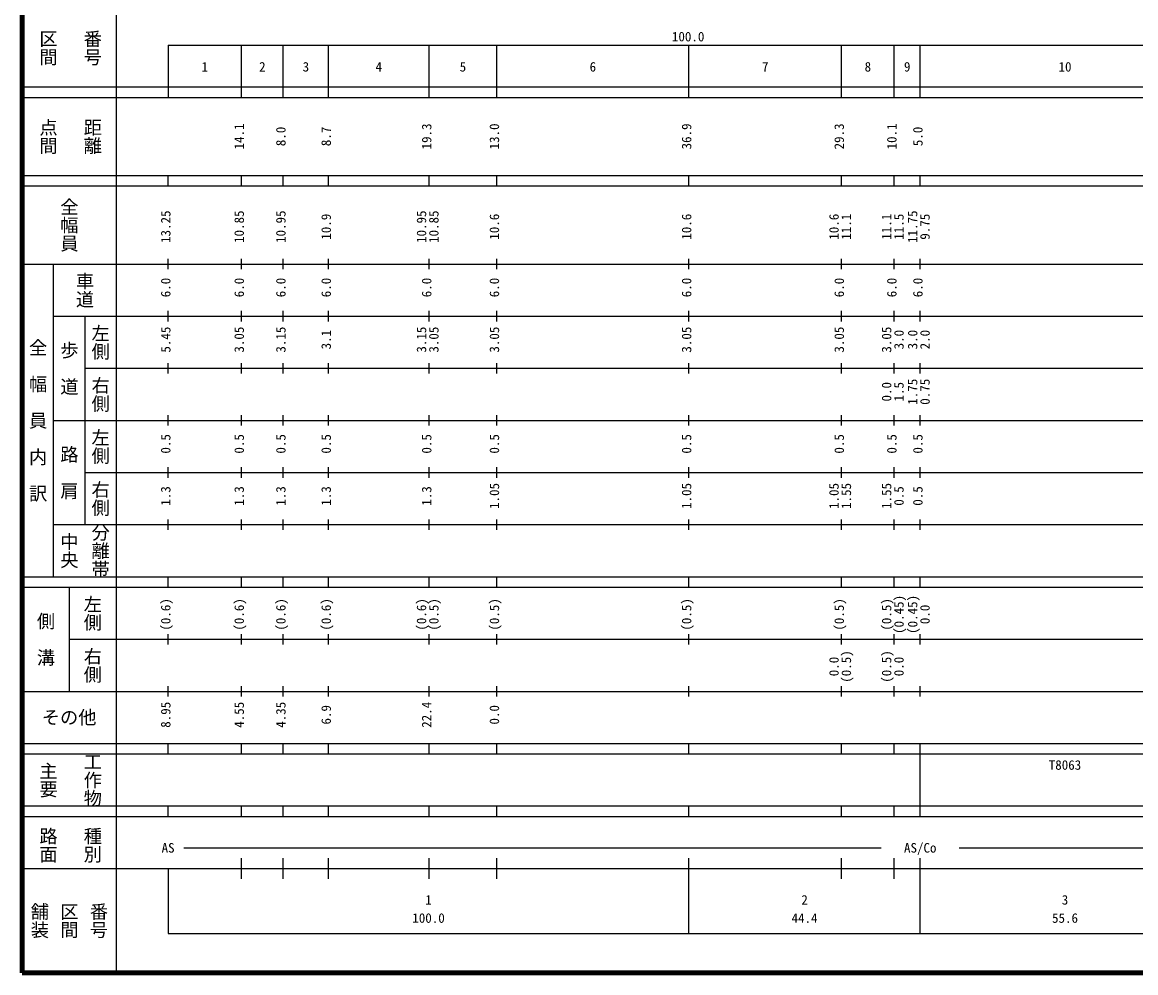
# Model space of a CAD drawing. Units: millimetres on the paper, enlarged 1000 times. Extents: x 40000 to 680000, y 20000 to 380000.
# Drawn here: x 40000 to 253776, y 20000 to 202409 of the extents above; entities that cross this region are included whole.
import ezdxf
from ezdxf.enums import TextEntityAlignment as Align

# ---------------------------------------------------------------- set-up
doc = ezdxf.new("R2010")
doc.units = ezdxf.units.MM
doc.header["$LTSCALE"] = 1000
doc.layers.add('S-TTL', color=2, linetype='Continuous', lineweight=140)
doc.layers.add('S-TTL-BAND', color=7, linetype='Continuous', lineweight=25)
doc.styles.add('@ＭＳ ゴシック', font='')
doc.styles.add('ＭＳ ゴシック', font='')
doc.styles.get('@ＭＳ ゴシック').set_extended_font_data('@MS Gothic')
doc.styles.get('ＭＳ ゴシック').set_extended_font_data('MS Gothic')

msp = doc.modelspace()

# ---------------------------------------------------------------- linework, layer by layer
at = {"layer": 'S-TTL'}
for p, q in [((40000, 380000), (40000, 20000)), ((40000, 380000), (40000, 20000)), ((40000, 20000), (680000, 20000)), ((40000, 20000), (680000, 20000))]:
    msp.add_line(p, q, dxfattribs=at)
at = {"layer": 'S-TTL-BAND'}
for p, q in [((58000, 370000), (58000, 20000)), ((58000, 370000), (58000, 20000)), ((68000, 198000), (579000, 198000)), ((68000, 198000), (68000, 188000)), ((68000, 198000), (579000, 198000)), ((68000, 198000), (68000, 188000)), ((82100, 188000), (82100, 198000)), ((90100, 188000), (90100, 198000)), ((98800, 188000), (98800, 198000)), ((118100, 188000), (118100, 198000)), ((131100, 188000), (131100, 198000)), ((168000, 188000), (168000, 198000)), ((197300, 188000), (197300, 198000)), ((207400, 188000), (207400, 198000)), ((212400, 188000), (212400, 198000)), ((40000, 190000), (579000, 190000)), ((40000, 190000), (579000, 190000)), ((40000, 188000), (579000, 188000)), ((40000, 188000), (579000, 188000)), ((40000, 173000), (579000, 173000)), ((40000, 173000), (579000, 173000)), ((68000, 171000), (68000, 173000)), ((68000, 171000), (68000, 173000)), ((82100, 171000), (82100, 173000)), ((90100, 171000), (90100, 173000)), ((98800, 171000), (98800, 173000)), ((118100, 171000), (118100, 173000)), ((131100, 171000), (131100, 173000)), ((168000, 171000), (168000, 173000)), ((197300, 171000), (197300, 173000)), ((207400, 171000), (207400, 173000)), ((212400, 171000), (212400, 173000)), ((40000, 171000), (579000, 171000)), ((40000, 171000), (579000, 171000)), ((68000, 155000), (68000, 157000)), ((68000, 155000), (68000, 157000)), ((82100, 155000), (82100, 157000)), ((90100, 155000), (90100, 157000)), ((98800, 155000), (98800, 157000)), ((118100, 155000), (118100, 157000)), ((131100, 155000), (131100, 157000)), ((168000, 155000), (168000, 157000)), ((197300, 155000), (197300, 157000)), ((207400, 155000), (207400, 157000)), ((212400, 155000), (212400, 157000)), ((40000, 156000), (579000, 156000)), ((40000, 156000), (579000, 156000)), ((46000, 96000), (46000, 156000)), ((46000, 96000), (46000, 156000)), ((46000, 146000), (579000, 146000)), ((46000, 146000), (579000, 146000)), ((52000, 146000), (52000, 106000)), ((52000, 146000), (52000, 106000)), ((68000, 145000), (68000, 147000)), ((68000, 145000), (68000, 147000)), ((82100, 145000), (82100, 147000)), ((90100, 145000), (90100, 147000)), ((98800, 145000), (98800, 147000)), ((118100, 145000), (118100, 147000)), ((131100, 145000), (131100, 147000)), ((168000, 145000), (168000, 147000)), ((197300, 145000), (197300, 147000)), ((207400, 145000), (207400, 147000)), ((212400, 145000), (212400, 147000)), ((68000, 135000), (68000, 137000)), ((68000, 135000), (68000, 137000)), ((82100, 135000), (82100, 137000)), ((90100, 135000), (90100, 137000)), ((98800, 135000), (98800, 137000)), ((118100, 135000), (118100, 137000)), ((131100, 135000), (131100, 137000)), ((168000, 135000), (168000, 137000)), ((197300, 135000), (197300, 137000)), ((207400, 135000), (207400, 137000)), ((212400, 135000), (212400, 137000)), ((52000, 136000), (579000, 136000)), ((52000, 136000), (579000, 136000)), ((68000, 125000), (68000, 127000)), ((68000, 125000), (68000, 127000)), ((82100, 125000), (82100, 127000)), ((90100, 125000), (90100, 127000)), ((98800, 125000), (98800, 127000)), ((118100, 125000), (118100, 127000)), ((131100, 125000), (131100, 127000)), ((168000, 125000), (168000, 127000)), ((197300, 125000), (197300, 127000)), ((207400, 125000), (207400, 127000)), ((212400, 125000), (212400, 127000)), ((46000, 126000), (579000, 126000)), ((46000, 126000), (579000, 126000)), ((52000, 116000), (579000, 116000)), ((52000, 116000), (579000, 116000)), ((68000, 115000), (68000, 117000)), ((68000, 115000), (68000, 117000)), ((82100, 115000), (82100, 117000)), ((90100, 115000), (90100, 117000)), ((98800, 115000), (98800, 117000)), ((118100, 115000), (118100, 117000)), ((131100, 115000), (131100, 117000)), ((168000, 115000), (168000, 117000)), ((197300, 115000), (197300, 117000)), ((207400, 115000), (207400, 117000)), ((212400, 115000), (212400, 117000)), ((68000, 105000), (68000, 107000)), ((68000, 105000), (68000, 107000)), ((82100, 105000), (82100, 107000)), ((90100, 105000), (90100, 107000)), ((98800, 105000), (98800, 107000)), ((118100, 105000), (118100, 107000)), ((131100, 105000), (131100, 107000)), ((168000, 105000), (168000, 107000)), ((197300, 105000), (197300, 107000)), ((207400, 105000), (207400, 107000)), ((212400, 105000), (212400, 107000)), ((46000, 106000), (579000, 106000)), ((46000, 106000), (579000, 106000)), ((40000, 96000), (579000, 96000)), ((40000, 96000), (579000, 96000)), ((68000, 94000), (68000, 96000)), ((68000, 94000), (68000, 96000)), ((82100, 94000), (82100, 96000)), ((90100, 94000), (90100, 96000)), ((98800, 94000), (98800, 96000)), ((118100, 94000), (118100, 96000)), ((131100, 94000), (131100, 96000)), ((168000, 94000), (168000, 96000)), ((197300, 94000), (197300, 96000)), ((207400, 94000), (207400, 96000)), ((212400, 94000), (212400, 96000)), ((40000, 94000), (579000, 94000)), ((40000, 94000), (579000, 94000)), ((49000, 94000), (49000, 74000)), ((49000, 94000), (49000, 74000)), ((49000, 84000), (579000, 84000)), ((49000, 84000), (579000, 84000)), ((68000, 83000), (68000, 85000)), ((68000, 83000), (68000, 85000)), ((82100, 83000), (82100, 85000)), ((90100, 83000), (90100, 85000)), ((98800, 83000), (98800, 85000)), ((118100, 83000), (118100, 85000)), ((131100, 83000), (131100, 85000)), ((168000, 83000), (168000, 85000)), ((197300, 83000), (197300, 85000)), ((207400, 83000), (207400, 85000)), ((212400, 83000), (212400, 85000)), ((68000, 73000), (68000, 75000)), ((68000, 73000), (68000, 75000)), ((82100, 73000), (82100, 75000)), ((90100, 73000), (90100, 75000)), ((98800, 73000), (98800, 75000)), ((118100, 73000), (118100, 75000)), ((131100, 73000), (131100, 75000)), ((168000, 73000), (168000, 75000)), ((197300, 73000), (197300, 75000)), ((207400, 73000), (207400, 75000)), ((212400, 73000), (212400, 75000)), ((40000, 74000), (579000, 74000)), ((40000, 74000), (579000, 74000)), ((40000, 64000), (579000, 64000)), ((40000, 64000), (579000, 64000)), ((40000, 62000), (579000, 62000)), ((40000, 62000), (579000, 62000)), ((68000, 62000), (68000, 64000)), ((68000, 62000), (68000, 64000)), ((82100, 62000), (82100, 64000)), ((90100, 62000), (90100, 64000)), ((98800, 62000), (98800, 64000)), ((118100, 62000), (118100, 64000)), ((131100, 62000), (131100, 64000)), ((168000, 62000), (168000, 64000)), ((197300, 62000), (197300, 64000)), ((207400, 62000), (207400, 64000)), ((212400, 62000), (212400, 64000)), ((212400, 52000), (212400, 62000)), ((40000, 52000), (579000, 52000)), ((40000, 52000), (579000, 52000)), ((68000, 50000), (68000, 52000)), ((68000, 50000), (68000, 52000)), ((82100, 50000), (82100, 52000)), ((90100, 50000), (90100, 52000)), ((98800, 50000), (98800, 52000)), ((118100, 50000), (118100, 52000)), ((131100, 50000), (131100, 52000)), ((168000, 50000), (168000, 52000)), ((197300, 50000), (197300, 52000)), ((207400, 50000), (207400, 52000)), ((212400, 50000), (212400, 52000)), ((40000, 50000), (579000, 50000)), ((40000, 50000), (579000, 50000)), ((71000, 44000), (204900, 44000)), ((219900, 44000), (565000, 44000)), ((82100, 38000), (82100, 42000)), ((90100, 38000), (90100, 42000)), ((98800, 38000), (98800, 42000)), ((118100, 38000), (118100, 42000)), ((131100, 38000), (131100, 42000)), ((168000, 27500), (168000, 42000)), ((197300, 38000), (197300, 42000)), ((207400, 38000), (207400, 42000)), ((212400, 27500), (212400, 42000)), ((40000, 40000), (579000, 40000)), ((40000, 40000), (579000, 40000)), ((68000, 40000), (68000, 27500)), ((68000, 40000), (68000, 27500)), ((68000, 27500), (579000, 27500)), ((68000, 27500), (579000, 27500))]:
    msp.add_line(p, q, dxfattribs=at)

# ---------------------------------------------------------------- texts
at = {"layer": 'S-TTL-BAND', "style": '@ＭＳ ゴシック'}
for s, p in [('区間', (45000, 197500)), ('区間', (45000, 197500)), ('番号', (53500, 197500)), ('番号', (53500, 197500)), ('点間', (45000, 180500)), ('点間', (45000, 180500)), ('距離', (53500, 180500)), ('距離', (53500, 180500)), ('全幅員', (49000, 163500)), ('全幅員', (49000, 163500)), ('車道', (52000, 151000)), ('車道', (52000, 151000)), ('左側', (55000, 141000)), ('左側', (55000, 141000)), ('全\u3000幅\u3000員\u3000内\u3000訳', (43000, 126000)), ('全\u3000幅\u3000員\u3000内\u3000訳', (43000, 126000)), ('歩\u3000道', (49000, 136000)), ('歩\u3000道', (49000, 136000)), ('右側', (55000, 131000)), ('右側', (55000, 131000)), ('左側', (55000, 121000)), ('左側', (55000, 121000)), ('路\u3000肩', (49000, 116000)), ('路\u3000肩', (49000, 116000)), ('右側', (55000, 111000)), ('右側', (55000, 111000)), ('分離帯', (55000, 101000)), ('分離帯', (55000, 101000)), ('中央', (49000, 101000)), ('中央', (49000, 101000)), ('左側', (53500, 89000)), ('左側', (53500, 89000)), ('側\u3000溝', (44500, 84000)), ('側\u3000溝', (44500, 84000)), ('右側', (53500, 79000)), ('右側', (53500, 79000)), ('主要', (45000, 57000)), ('主要', (45000, 57000)), ('工作物', (53500, 57000)), ('工作物', (53500, 57000)), ('路面', (45000, 44500)), ('路面', (45000, 44500)), ('種別', (53500, 44500)), ('種別', (53500, 44500)), ('舗装', (43333, 30000)), ('舗装', (43333, 30000)), ('区間', (49000, 30000)), ('区間', (49000, 30000)), ('番号', (54667, 30000)), ('番号', (54667, 30000))]:
    msp.add_text(s, height=2566, rotation=270, dxfattribs=at).set_placement(p, align=Align.MIDDLE_CENTER)
at = {"layer": 'S-TTL-BAND', "style": 'ＭＳ ゴシック'}
for s, p in [('100.0', (167844, 198195)), ('100.0', (167844, 198195)), ('1', (75050, 192405)), ('2', (86100, 192405)), ('3', (94450, 192405)), ('4', (108450, 192405)), ('5', (124600, 192405)), ('6', (149550, 192405)), ('7', (182650, 192405)), ('8', (202350, 192405)), ('9', (209900, 192405)), ('10', (240200, 192405)), ('AS', (68000, 42500)), ('AS/Co', (212400, 42500)), ('1', (118000, 32523)), ('2', (190200, 32523)), ('3', (240200, 32523)), ('100.0', (118000, 29033)), ('44.4', (190200, 29033)), ('55.6', (240200, 29033))]:
    msp.add_text(s, height=1833, dxfattribs=at).set_placement(p, align=Align.BOTTOM_CENTER)
for s, p in [('14.1', (83100, 180500)), ('8.0', (91100, 180500)), ('8.7', (99800, 180500)), ('19.3', (119100, 180500)), ('13.0', (132100, 180500)), ('36.9', (169000, 180500)), ('29.3', (198300, 180500)), ('10.1', (208400, 180500)), ('5.0', (213400, 180500)), ('13.25', (69000, 163174)), ('10.85', (83100, 163174)), ('10.95', (91100, 163174)), ('10.9', (99800, 163174)), ('10.95', (118100, 163174)), ('10.85', (120470, 163174)), ('10.6', (132100, 163174)), ('10.6', (169000, 163174)), ('10.6', (197300, 163174)), ('11.1', (199670, 163174)), ('11.1', (207400, 163174)), ('11.5', (209770, 163174)), ('11.75', (212400, 163174)), ('9.75', (214770, 163174)), ('6.0', (69000, 151500)), ('6.0', (83100, 151500)), ('6.0', (91100, 151500)), ('6.0', (99800, 151500)), ('6.0', (119100, 151500)), ('6.0', (132100, 151500)), ('6.0', (169000, 151500)), ('6.0', (198300, 151500)), ('6.0', (208400, 151500)), ('6.0', (213400, 151500)), ('5.45', (69000, 141500)), ('3.05', (83100, 141500)), ('3.15', (91100, 141500)), ('3.1', (99800, 141500)), ('3.15', (118100, 141500)), ('3.05', (120470, 141500)), ('3.05', (132100, 141500)), ('3.05', (169000, 141500)), ('3.05', (198300, 141500)), ('3.05', (207400, 141500)), ('3.0', (209770, 141500)), ('3.0', (212400, 141500)), ('2.0', (214770, 141500)), ('0.0', (207400, 131500)), ('1.5', (209770, 131500)), ('1.75', (212400, 131500)), ('0.75', (214770, 131500)), ('0.5', (69000, 121500)), ('0.5', (83100, 121500)), ('0.5', (91100, 121500)), ('0.5', (99800, 121500)), ('0.5', (119100, 121500)), ('0.5', (132100, 121500)), ('0.5', (169000, 121500)), ('0.5', (198300, 121500)), ('0.5', (208400, 121500)), ('0.5', (213400, 121500)), ('1.05', (132100, 111500)), ('1.05', (169000, 111500)), ('1.05', (197300, 111500)), ('1.55', (199670, 111500)), ('1.55', (207400, 111500)), ('1.3', (69000, 111500)), ('1.3', (83100, 111500)), ('1.3', (91100, 111500)), ('1.3', (99800, 111500)), ('1.3', (119100, 111500)), ('0.5', (209770, 111500)), ('0.5', (213400, 111500)), ('(0.45)', (209770, 88764)), ('(0.45)', (212400, 88764)), ('(0.6)', (69000, 88764)), ('(0.6)', (83100, 88764)), ('(0.6)', (91100, 88764)), ('(0.6)', (99800, 88764)), ('(0.6)', (118100, 88764)), ('(0.5)', (120470, 88764)), ('(0.5)', (132100, 88764)), ('(0.5)', (169000, 88764)), ('(0.5)', (198300, 88764)), ('(0.5)', (207400, 88764)), ('0.0', (214770, 88764)), ('(0.5)', (199670, 78764)), ('(0.5)', (207400, 78764)), ('0.0', (197300, 78764)), ('0.0', (209770, 78764)), ('8.95', (69000, 69500)), ('4.55', (83100, 69500)), ('4.35', (91100, 69500)), ('6.9', (99800, 69500)), ('22.4', (119100, 69500)), ('0.0', (132100, 69500))]:
    msp.add_text(s, height=1833, rotation=90, dxfattribs=at).set_placement(p, align=Align.BOTTOM_CENTER)
msp.add_text('その他', height=2566, dxfattribs=at).set_placement((49000, 69000), align=Align.MIDDLE_CENTER)
msp.add_text('その他', height=2566, dxfattribs=at).set_placement((49000, 69000), align=Align.MIDDLE_CENTER)
msp.add_text('T8063', height=1833, dxfattribs=at).set_placement((237075, 58405), align=Align.BOTTOM_LEFT)

doc.saveas('drawing.dxf')
